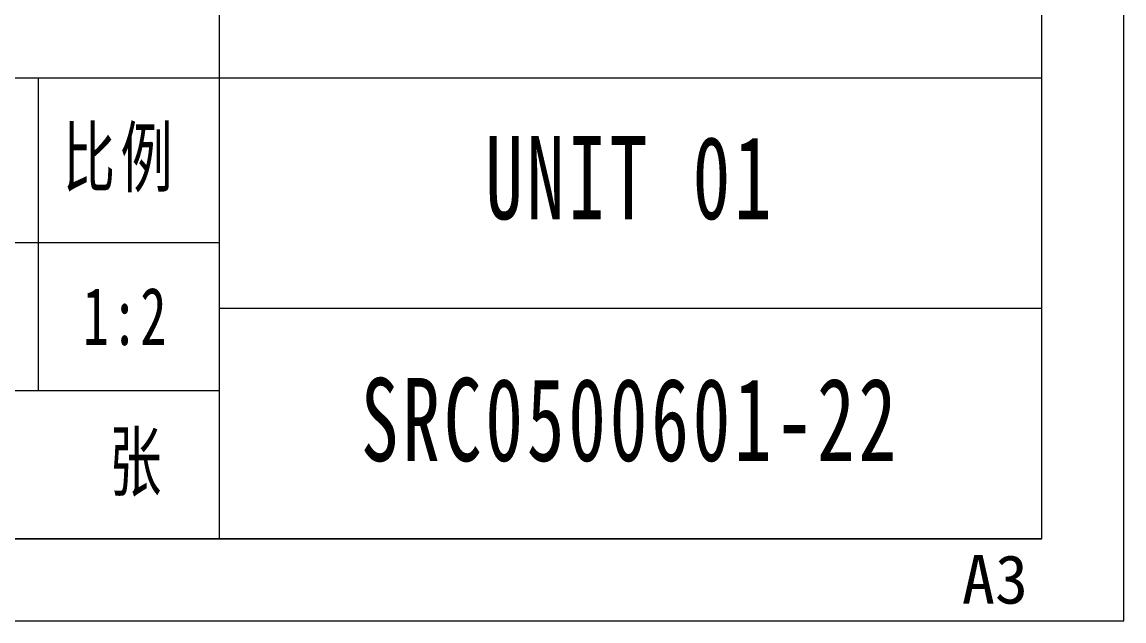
# Model space of a CAD drawing. Header units: millimetres. Extents: x -15766 to 80009, y -9701 to 15159.
# Drawn here: x -12713.7 to -12579.8, y 2838.5 to 2911.3 of the extents above; entities that cross this region are included whole.
import ezdxf

# ---------------------------------------------------------------- set-up
doc = ezdxf.new("R2010")
doc.units = ezdxf.units.MM
for name, color, linetype, lineweight in [('CDRAFT0', 7, 'Continuous', 18), ('title_frame', 7, 'Continuous', 18), ('尺寸线层', 3, 'Continuous', 18), ('粗实线层_1', 7, 'Continuous', 15), ('细实线层', 7, 'Continuous', 18)]:
    doc.layers.add(name, color=color, linetype=linetype, lineweight=lineweight)
doc.styles.add('STYLE1', font='')
doc.styles.add('标准', font='', dxfattribs={"width": 0.667})
doc.styles.get('STYLE1').set_extended_font_data('宋体')
doc.styles.get('标准').set_extended_font_data('宋体')

# ---------------------------------------------------------------- blocks, each defined once
blk = doc.blocks.new('*X1595')
at = {"layer": 'CDRAFT0'}
for p, q in [((420, 0), (420, 297)), ((0, 0), (420, 0))]:
    blk.add_line(p, q, dxfattribs=at)
at = {"layer": '粗实线层_1'}
for p, q in [((415, 5), (415, 292)), ((25, 5), (415, 5))]:
    blk.add_line(p, q, dxfattribs=at)

msp = doc.modelspace()

# ---------------------------------------------------------------- linework, layer by layer
at = {"layer": '粗实线层_1'}
for p, q in [((-12689.7638, 2960.48453), (-12689.7638, 2848.48453)), ((-12589.7638, 2848.48453), (-12589.7638, 2960.48453)), ((-12689.7638, 2904.48453), (-12949.7638, 2904.48453)), ((-12711.7638, 2904.48453), (-12711.7638, 2866.48453)), ((-12589.7638, 2904.48453), (-12689.7638, 2904.48453)), ((-12589.7638, 2876.48453), (-12689.7638, 2876.48453)), ((-12689.7638, 2866.48453), (-12789.7638, 2866.48453)), ((-12589.7638, 2848.48453), (-12949.7638, 2848.48453))]:
    msp.add_line(p, q, dxfattribs=at)
at = {"layer": '细实线层'}
msp.add_line((-12689.7638, 2884.48453), (-12789.7638, 2884.48453), dxfattribs=at)

# ---------------------------------------------------------------- block references
at = {"layer": 'title_frame', "xscale": 2, "yscale": 2, "zscale": 2}
msp.add_blockref('*X1595', (-13419.7638, 2838.48453), dxfattribs=at)

# ---------------------------------------------------------------- texts
at = {"layer": 'title_frame', "color": 3, "insert": (-12599.47269, 2840.49749), "char_height": 5.917808, "width": 11.7369863, "attachment_point": 7, "style": 'STYLE1'}
msp.add_mtext('A3', dxfattribs=at)
at = {"layer": '尺寸线层', "attachment_point": 5, "line_spacing_factor": 1.15057, "style": '标准'}
for s, insert, char_height, width in [('\\T1.1;比例', (-12701.7638, 2894.48453), 7, 44), ('{\\T1.1;UNIT 01}', (-12639.7638, 2892.31192), 10.1006116, 58.9160087), ('{\\T1.1;1:2}', (-12701.09418, 2875.48453), 7, 21.3392391), ('{\\T1.1;SRC0500601-22}', (-12639.7638, 2862.89997), 10.1006116, 58.747581), ('\\T1.1;张', (-12699.62114, 2857.48453), 7, 16)]:
    msp.add_mtext(s, dxfattribs=dict(at, insert=insert, char_height=char_height, width=width))

doc.saveas('drawing.dxf')
